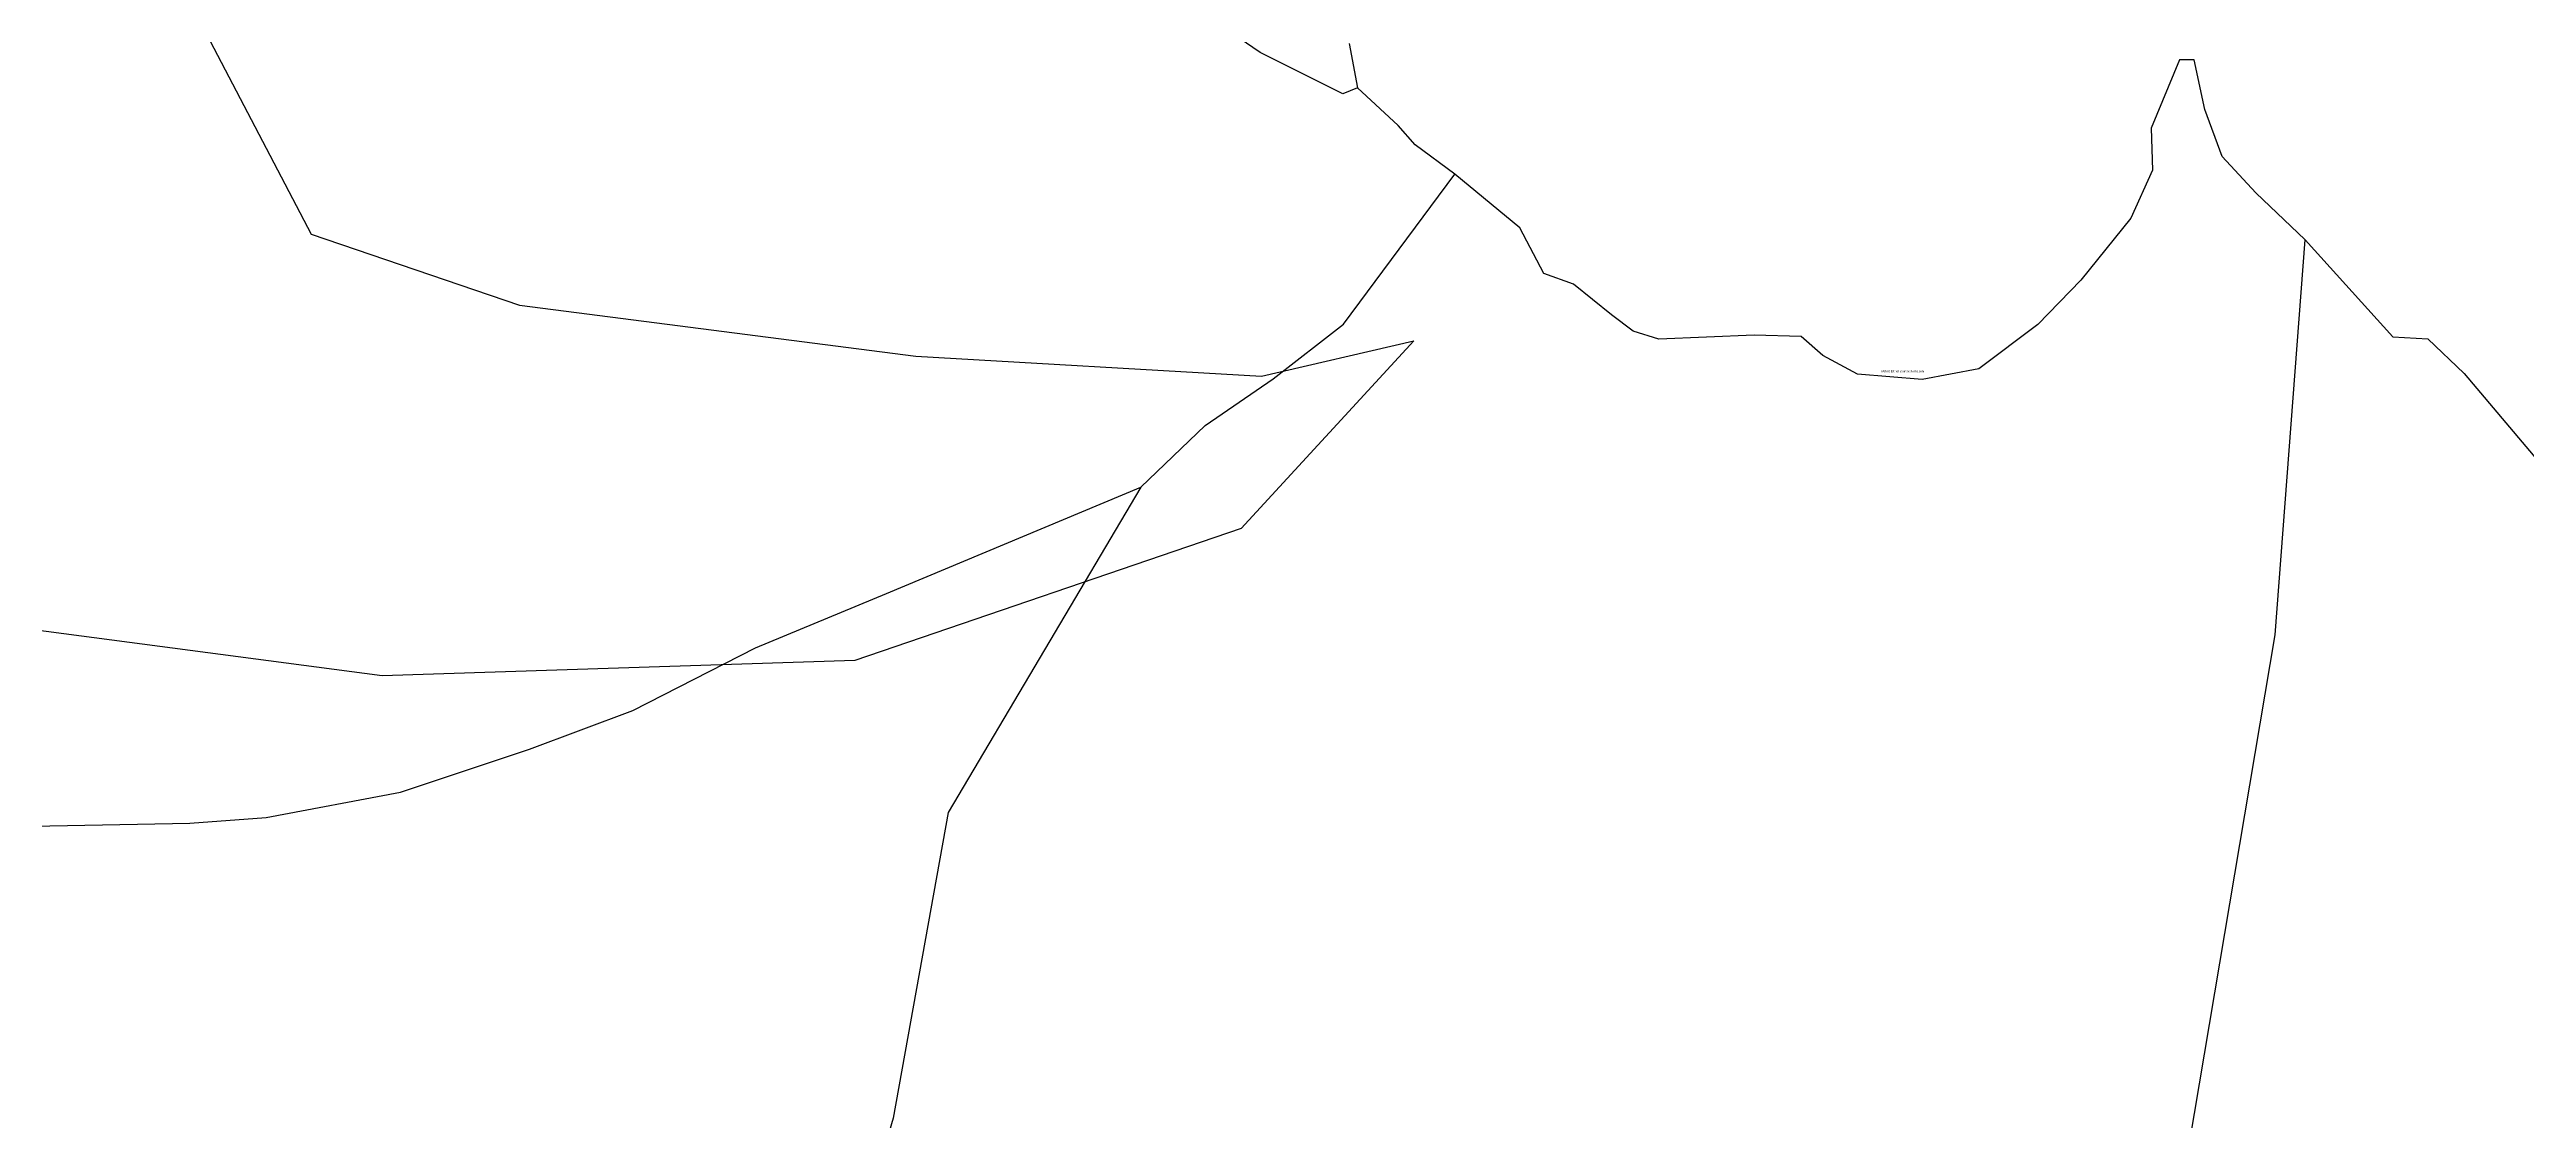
# Model space of a CAD drawing. Header units: millimetres. Extents: x 604785 to 1211550, y 1311006 to 2622648.
# Drawn here: x 605112.5311 to 605112.9364, y 1311075.8138 to 1311075.9892 of the extents above; entities that cross this region are included whole.
import ezdxf

# ---------------------------------------------------------------- set-up
doc = ezdxf.new("R2010")
doc.units = ezdxf.units.MM
doc.layers.add('elenarbi-free_blocks', color=7, linetype='Continuous')
doc.styles.get("Standard").update_dxf_attribs({"font": 'arial.ttf'})

# ---------------------------------------------------------------- blocks, each defined once
blk = doc.blocks.new('A$C20C8591F')
at = {"layer": 'elenarbi-free_blocks', "color": 90}
blk.add_lwpolyline([(21.054, 7.5912), (21.6497, 7.0087), (21.728, 6.7295), (22.3765, 6.4502), (22.6449, 6.2491), (22.4995, 5.9922), (22.0299, 5.7352), (21.851, 5.6571), (22.1305, 5.1208), (22.589, 4.9645), (23.4612, 4.8527), (24.2216, 4.8081), (24.5571, 4.8863), (24.5571, 4.8863), (24.1769, 4.4729), (23.327, 4.1825), (22.2871, 4.149), (20.2519, 4.4171), (19.4579, 4.7299), (19.3796, 4.9645), (19.3014, 5.1097)], dxfattribs=at)
blk = doc.blocks.new('A$C69433AA9')
at = {"layer": 'elenarbi-free_blocks', "color": 211}
for p, q in [((11.547, 10.095), (11.423, 9.794)), ((11.612, 10.095), (11.547, 10.095)), ((11.659, 9.876), (11.612, 10.095)), ((8.109, 9.806), (7.93, 9.972)), ((11.736, 9.669), (11.659, 9.876)), ((8.185, 9.721), (8.109, 9.806)), ((8.359, 9.592), (8.185, 9.721)), ((11.423, 9.794), (11.429, 9.61)), ((8.645, 9.356), (8.359, 9.592)), ((11.429, 9.61), (11.334, 9.398)), ((11.884, 9.51), (11.736, 9.669)), ((12.101, 9.303), (11.884, 9.51)), ((11.334, 9.398), (11.113, 9.125)), ((8.751, 9.155), (8.645, 9.356)), ((8.881, 9.108), (8.751, 9.155)), ((9.049, 8.972), (8.881, 9.108)), ((11.113, 9.125), (10.924, 8.93)), ((9.144, 8.901), (9.049, 8.972)), ((9.256, 8.865), (9.144, 8.901)), ((9.676, 8.883), (9.256, 8.865)), ((9.883, 8.877), (9.676, 8.883)), ((9.978, 8.794), (9.883, 8.877)), ((10.924, 8.93), (10.664, 8.735)), ((10.131, 8.712), (9.978, 8.794)), ((10.664, 8.735), (10.415, 8.688)), ((10.415, 8.688), (10.131, 8.712))]:
    blk.add_line(p, q, dxfattribs=at)
at = {"layer": 'elenarbi-free_blocks', "color": 82}
for p, q in [((7.869, 8.931), (8.359, 9.592)), ((11.969, 7.564), (12.101, 9.303)), ((9.049, 8.972), (9.049, 8.972)), ((7.56, 8.691), (7.869, 8.931)), ((7.26, 8.486), (7.56, 8.691)), ((6.978, 8.214), (7.26, 8.486)), ((5.858, 7.746), (6.978, 8.214)), ((6.978, 8.214), (6.13, 6.782)), ((5.282, 7.506), (5.858, 7.746)), ((11.592, 5.326), (11.969, 7.564)), ((4.742, 7.231), (5.282, 7.506)), ((4.287, 7.06), (4.742, 7.231)), ((3.72, 6.871), (4.287, 7.06)), ((3.128, 6.76), (3.72, 6.871)), ((2.793, 6.734), (3.128, 6.76)), ((6.13, 6.782), (5.888, 5.436)), ((1.603, 6.712), (2.793, 6.734)), ((5.888, 5.436), (5.767, 5.022))]:
    blk.add_line(p, q, dxfattribs=at)
at = {"layer": 'elenarbi-free_blocks', "color": 211}
for points in [[(7.894, 10.167), (7.93, 9.972), (7.866, 9.945), (7.503, 10.127), (7.317, 10.254)], [(12.101, 9.303), (12.487, 8.875), (12.64, 8.867), (12.8, 8.715), (13.255, 8.175)]]:
    blk.add_lwpolyline(points, dxfattribs=at)
at = {"layer": 'elenarbi-free_blocks', "insert": (10.236, 8.729), "char_height": 0.00896, "width": 0.19436, "attachment_point": 1}
blk.add_mtext('{\\fArial|b0|i0|c0|p34;(Arbi & Elena) yourcadblocks.com}', dxfattribs=at)

msp = doc.modelspace()

# ---------------------------------------------------------------- block references
for name, p, xscale, yscale, zscale in [('A$C20C8591F', (605110.92798, 1311075.57808), 0.0743742692273158, 0.0743742692273158, 0.0743742692273158), ('A$C69433AA9', (605112.45024, 1311075.61208), 0.03718713462861212, 0.03718713462861212, 0.03718713462861212)]:
    msp.add_blockref(name, p, dxfattribs=dict(xscale=xscale, yscale=yscale, zscale=zscale))

doc.saveas('drawing.dxf')
